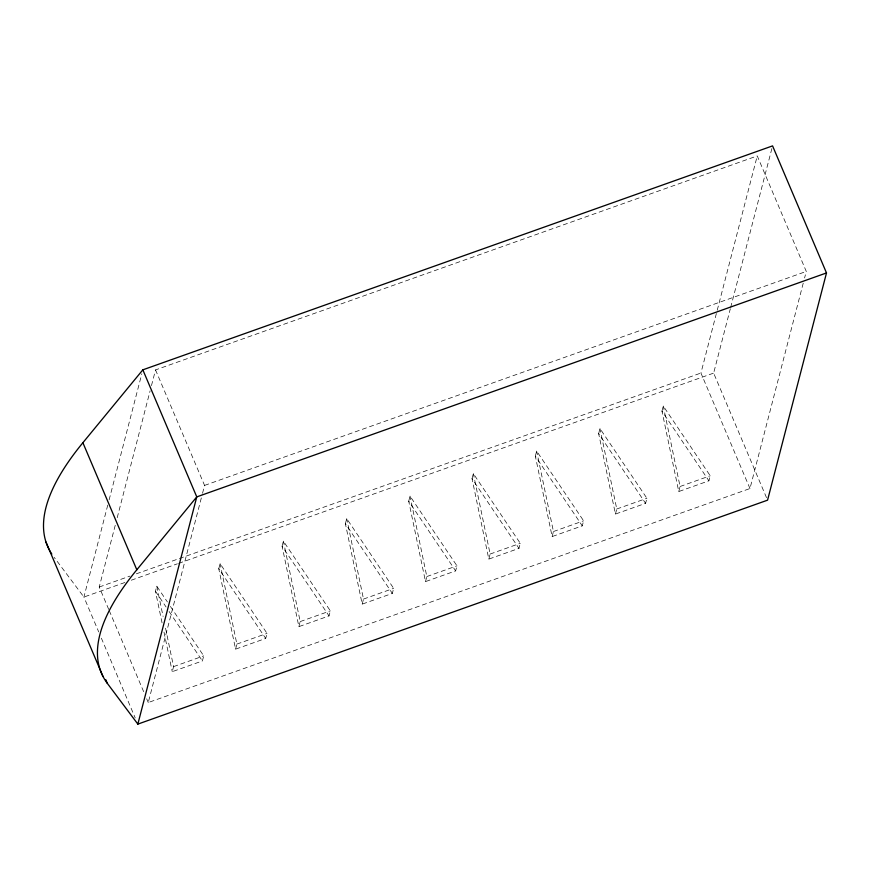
<?xml version="1.0" encoding="UTF-8"?>
<svg xmlns="http://www.w3.org/2000/svg" width="870" height="870" viewBox="0 0 870 870"><rect width="100%" height="100%" fill="white"/><g stroke="black" fill="none" stroke-linecap="round" stroke-linejoin="round"><path stroke-width="0.65" stroke-dasharray="4.35 3.26" d="M107.76 505.122L83.911 597.059L98.723 631.935M109.12 499.869L141.821 373.774M108.717 609.381L99.234 587.022L115.514 524.24M117.211 517.704L150.108 390.837M151.467 385.606L155.534 369.913L757.248 155.915L806.283 271.429L804.587 277.965M162.07 622.876L155.458 591.23L156.774 586.184L167.377 601.92M803.227 283.196L749.973 488.538L148.259 702.536L202.199 494.573M202.536 493.268L204.57 485.416L155.534 369.913M170.4 606.423L203.721 655.893L202.405 660.95L172.26 671.673L173.565 666.616L165.311 627.063M218.772 568.719L220.088 563.662L267.036 633.382L265.72 638.439L235.574 649.161L218.772 568.719L265.72 638.439M235.574 649.161L236.879 644.104L220.088 563.662M282.087 546.197L283.402 541.151L330.339 610.86L329.034 615.916L298.888 626.639L282.087 546.197L329.034 615.916M298.888 626.639L300.193 621.582L283.402 541.151M345.401 523.686L346.717 518.629L393.653 588.348L392.348 593.405L362.192 604.128L345.401 523.686L392.348 593.405M362.192 604.128L363.508 599.071L346.717 518.629M408.715 501.163L410.031 496.117L456.967 565.837L455.662 570.883L425.506 581.606L408.715 501.163L455.662 570.883M425.506 581.606L426.822 576.549L410.031 496.117M472.029 478.652L473.334 473.595L520.282 543.315L518.977 548.372L488.82 559.095L472.029 478.652L518.977 548.372M488.82 559.095L490.136 554.038L473.334 473.595M535.344 456.13L536.649 451.084L583.596 520.804L582.28 525.85L552.135 536.572L535.344 456.13L582.28 525.85M552.135 536.572L553.45 531.526L536.649 451.084M598.658 433.619L599.963 428.562L646.91 498.282L645.594 503.338L615.449 514.061L598.658 433.619L645.594 503.338M615.449 514.061L616.765 509.004L599.963 428.562M661.972 411.097L663.277 406.051L710.225 475.77L708.909 480.816L678.763 491.539L661.972 411.097L708.909 480.816M749.973 488.538L700.937 373.034L716.88 311.558M717.228 310.253L757.248 155.915M678.763 491.539L680.068 486.493L663.277 406.051M766.514 497.673L713.639 373.11L730.332 308.752M730.669 307.436L771.886 148.509M204.57 485.416L806.283 271.429M99.234 587.022L129.956 576.092M136.362 573.819L700.937 373.034M124.867 582.498L83.911 597.059L54.223 557.409M131.272 580.214L177.35 563.825M178.633 563.379L713.639 373.11M173.565 666.616L203.721 655.893M236.879 644.104L267.036 633.382M300.193 621.582L330.339 610.86M363.508 599.071L393.653 588.348M426.822 576.549L456.967 565.837M490.136 554.038L520.282 543.315M553.45 531.526L583.596 520.804M616.765 509.004L646.91 498.282M680.068 486.493L710.225 475.77M155.458 591.23L166.061 606.977M169.095 611.469L202.405 660.95M109.25 610.62L144.039 692.596M146.682 698.806L148.259 702.536M101.366 638.167L135.198 717.891M156.774 586.184L163.103 616.504M163.995 632.109L172.26 671.673"/><path stroke-width="1.3" d="M137.851 724.112L196.772 496.89L142.843 369.837L772.571 145.888L826.5 272.941L767.568 500.163L137.851 724.112L107.358 683.396L105.77 679.655M51.841 554.103A617.841 172.369 -23 0 1 82.889 442.721L142.843 369.837M107.358 683.396A617.841 172.369 -23 0 1 136.818 569.785L196.772 496.89L826.5 272.941M82.889 442.721L136.818 569.785M45.979 542.043L103.019 676.512"/></g></svg>
